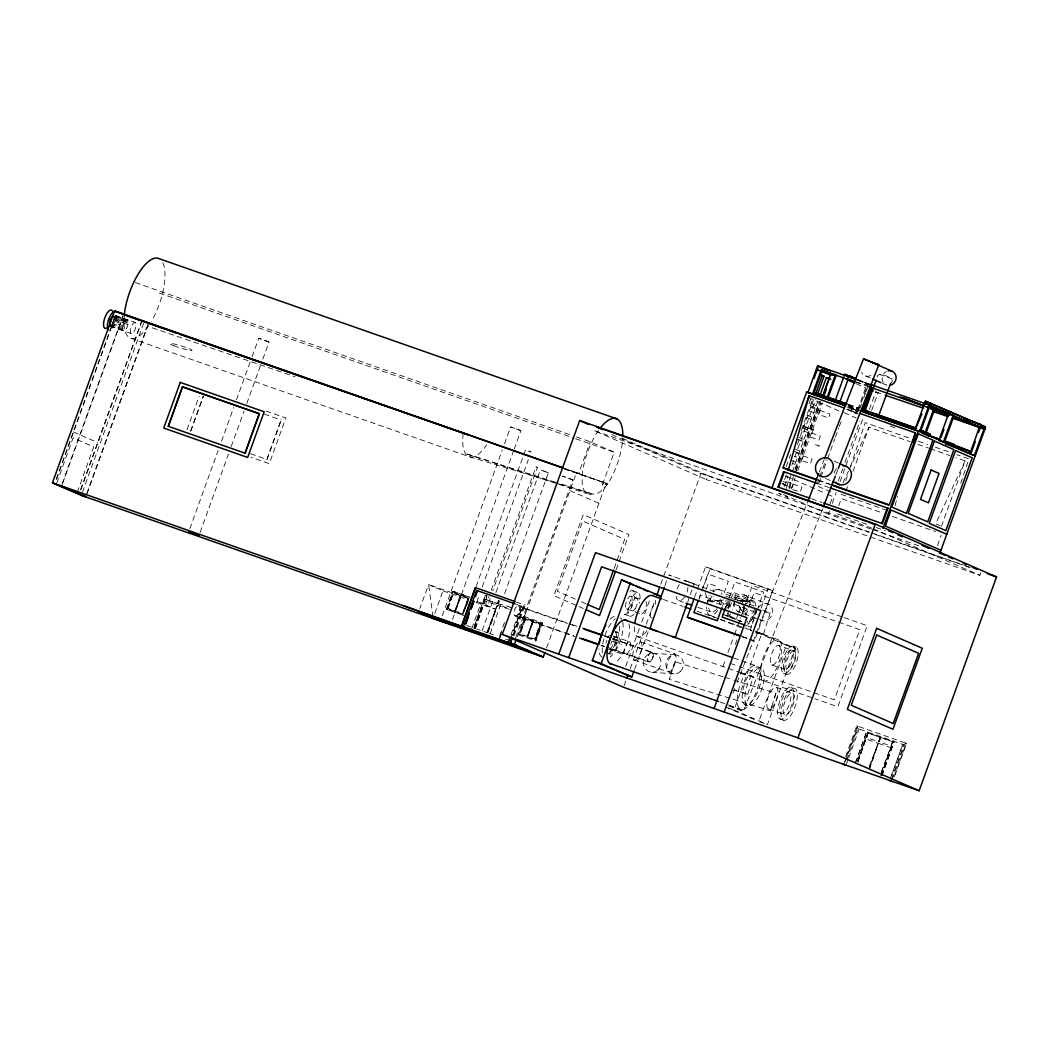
<?xml version="1.0" encoding="UTF-8"?>
<svg xmlns="http://www.w3.org/2000/svg" width="1049" height="1049" viewBox="0 0 1049 1049"><rect width="100%" height="100%" fill="white"/><g stroke="black" fill="none" stroke-linecap="round" stroke-linejoin="round"><path stroke-width="0.75" stroke-dasharray="5 3.75" d="M598.507 430.483A42.248 15.958 -70.7 0 0 582.392 472.824L582.129 482.697A57.682 18.318 -67.4 0 0 592.449 494.013A22.803 11.657 -62.2 0 0 603.49 489.109L607.791 483.891A42.248 15.958 -70.7 0 0 622.752 437.866M111.404 325.819A5.914 2.229 -70.7 0 0 114.629 319.984L114.997 317.27L128.384 321.951L128.017 324.679A5.914 2.229 -70.7 0 1 123.507 330.802L109.647 325.688M123.048 330.383L122.733 327.249L124.739 321.702L126.929 319.657L128.384 321.951M124.398 314.923L123.913 321.833A42.248 15.958 -70.7 0 0 144.644 330.881L147.988 326.344L295.057 376.748M463.12 433.447L462.635 440.37A42.248 15.958 -70.7 0 0 483.366 449.418L486.697 444.881M756.513 610.282L750.284 630.252L751.53 630.921M734.012 690.19L747.793 694.32L734.143 689.717M755.87 632.508L763.462 634.199L754.48 630.921M747.793 694.32L753.248 676.815L740.528 672.54M895.033 505.631L897.629 496.347M733.933 680.145L775.893 693.232L770.399 710.868L669.393 679.372L671.766 671.622M723.063 676.749L674.887 661.735L672.514 669.485M770.399 710.842L772.772 703.118M775.893 693.258L773.519 700.981M763.423 634.343L770.123 612.865L762.82 610.059M674.887 661.735L669.393 679.372M845.769 480.586L848.339 472.955M850.385 466.857L865.228 422.642L910.991 438.666M960.753 483.34L968.948 458.938L956.74 454.676M664.935 585.683L667.085 579.546M687.659 602.244L689.809 596.094M690.334 594.56L694.097 583.821L668.698 574.931L674.179 576.845M56.253 479.17L114.498 318.004M56.528 479.223L115.875 315.002M56.777 482.946L73.102 437.853L93.702 446.848L77.377 491.942M61.904 484.559L122.903 315.736M62.717 483.117L123.166 315.828M80.563 489.778L141.261 322.109M80.852 489.831L141.523 322.213M82.425 492.322L143.661 323.171M86.765 493.633L148.001 324.482M87.028 493.725L148.263 324.574M187.037 429.71L199.153 396.234M190.656 431.06L203.296 396.181M190.761 431.113L203.401 396.22M189.83 528.709L218.166 450.414M221.509 441.209L233.73 407.432M236.51 399.748L251.511 358.299M252.075 356.765L258.762 338.303L263.286 339.81L269.029 342.026L262.355 360.45M200.11 532.394L228.459 454.099M231.239 446.428L244.024 411.116M246.803 403.432L261.804 361.984M266.971 459.488L281.145 420.006L266.971 459.488L249.977 453.535M434.797 613.455L442.98 590.862L428.621 584.595L419.744 608.63M442.245 615.789L502.261 449.982M504.49 443.845L510.627 426.917L520.894 430.641L514.22 449.064M463.579 615.33L446.363 609.272L452.906 591.203L469.703 597.078M446.782 609.456L452.906 591.203M447.228 608.643L453.155 592.252L469.034 597.838L463.094 614.216L447.228 608.643L447.871 608.879L453.797 592.501L453.155 592.252M447.399 608.708L453.378 592.318M447.831 608.315L453.417 592.882L468.208 598.061L462.622 613.495L448.002 608.394M455.279 610.911L460.865 595.478M452.525 619.474L513.669 450.598M468.824 597.746L462.884 614.124L469.034 597.838M466.438 606.112L468.064 601.601M476.062 586.535L525.51 449.929L531.122 451.935L525.51 449.929M476.666 602.362L479.445 594.691M482.225 587.007L528.342 459.606M471.788 628.548L481.058 602.939L476.43 601.326M485.412 595.216L473.742 627.971L485.556 595.281M474.135 628.705L486.146 595.478M474.423 628.823L486.421 595.596M475.04 628.39L484.979 600.893L497.16 605.194L487.234 632.691L476.928 629.085M498.773 600.736L497.711 603.686L485.517 599.385L487.116 594.967M475.459 628.574L484.979 600.893M485.936 599.569L486.998 596.619M490.001 598.454C487.392 611.672 482.776 605.417 489.057 596.383M491.26 590.285L535.973 466.779L536.629 467.002L537.468 467.316L492.755 590.823M482.081 630.803L493.738 598.625M495.954 592.488L540.34 469.886L543.893 471.04L548.378 472.771L503.992 595.373M486.815 632.508L497.16 605.194M497.711 603.686L498.354 600.553M509.224 609.377L497.449 605.26L487.51 632.757L493.397 634.815M497.987 603.752C529.273 610.977 492.217 608.066 499.062 600.802M487.929 632.94L497.449 605.26M498.406 603.936L499.481 600.985M490.132 633.688L501.776 601.51M499.835 635.34L504.805 621.598M499.704 637.058L502.458 629.413M499.232 639.195L500.871 634.658M500.058 637.805L501.147 634.776M510.981 634.75L521.353 606.047L522.468 606.532L512.096 635.222M510.509 639.169L522.323 606.466M512.948 635.314L524.028 604.657L525.143 605.129L514.062 635.786M513.223 635.432L524.303 604.775M515.688 637.569L572.78 479.865L562.592 476.049M517.183 636.782L576.517 472.575L565.713 468.798M518.599 634.855L525.143 616.786L542.372 622.844L535.829 640.926L519.019 635.038L525.143 616.786M525.628 617.913L519.465 634.225L535.344 639.798L540.851 623.237L535.344 639.798M540.458 623.644L525.667 618.464L520.081 633.911L534.872 639.077L540.287 623.565L534.872 639.077M527.424 636.494L532.84 620.982M535.134 639.706L541.061 623.329M564.441 469.047L607.791 483.891L602.231 485.32L614.203 452.237L590.259 441.786L573.292 435.859M546.595 647.823L606.165 483.287L564.782 468.654M614.176 568.361L624.666 539.356L582.719 521.051L557.307 591.282L575.285 599.123M616.143 569.699L628.875 534.518L583.244 514.613L553.911 595.662L577.461 605.942M625.715 666.299L639.484 628.246M641.686 622.149L650.511 597.799M624.05 685.731L625.729 681.116M630.187 668.816L645.778 625.742M646.328 624.207L655.232 599.595M660.804 584.214L700.902 473.466L611.108 434.286M634.527 669.472L648.702 630.305M980.894 572.61L979.91 575.311L706.41 479.59L707.865 475.538L622.372 438.246M694.53 597.379L705.597 566.788L772.667 590.653L754.401 641.109L749.825 639.51M699.132 598.048L700.181 595.137L723.548 603.319L722.499 606.217M702.869 587.912L707.865 574.105L728.347 581.264L723.351 595.085M699.014 599.333L710.081 568.755L705.597 566.788M706.252 589.197L708.35 583.401L715.169 585.788L713.071 591.584M725.475 607.961L728.793 598.795M729.343 597.274L734.877 581.998L763.672 592.082L758.139 607.345M786.265 466.582L790.71 454.309M809.028 403.681L810.693 399.079M801.344 430.496L812.713 399.079M786.317 474.882L782.869 484.415L792.244 487.733L793.569 484.074L784.193 480.757M797.332 444.435L813.5 399.774M784.049 486.697L787.943 475.958M791.825 465.218L815.716 399.249M786.239 488.467L790.92 475.538M792.244 471.88L817.787 401.295M722.931 666.535L725.698 658.89M727.914 652.766L733.998 635.943M734.562 634.422L740.646 617.599M741.197 616.065L752.277 585.486L842.675 617.114M794.84 469.821L819.295 402.239L807.809 397.23M788.717 487.195L792.047 478.003M795.378 468.811L819.794 401.347M789.123 488.926L793.569 476.666M795.785 470.529L820.764 401.544M796.086 471.434L820.856 403.039L842.95 412.69M791.143 488.926L795.05 478.147M797.712 470.778L822.272 402.947M735.336 644.519L736.988 639.942M745.839 615.514L754.126 592.619L859.774 629.584L834.348 699.814L814.444 692.851M757.588 608.866L750.953 627.197L746.416 625.597M761.128 608.197L768.183 588.699M761.64 633.74L795.063 648.321L767.462 724.557L734.038 709.989L761.64 633.74L755.87 631.708M817.092 484.127L819.295 478.042M819.846 476.521L825.891 459.803M820.449 478.514L817.682 486.172L833.876 493.227M821 476.993L827.084 460.157M827.648 458.636L834.847 438.744M835.397 437.223L838.715 428.044M839.266 426.51L840.931 421.921M858.069 413.949L851.08 410.906L851.932 408.546L858.121 410.71M859.931 408.467L861.596 403.852M863.825 397.715L865.491 393.113M866.054 391.565L868.834 383.895M830.047 503.913L832.709 496.544L826.848 493.987M838.295 480.993L842.727 468.759M844.943 462.635L859.892 421.344M877.318 377.063C876.125 370.612 898.298 378.414 890.509 383.567M871.129 529.102L828.33 514.128L829.444 511.047M832.224 503.35L836.132 492.584M840.026 481.806L863.419 417.174M869.411 409.385L875.771 391.815L878.052 392.811L871.47 411.011M757.457 632.665L786.396 645.279L758.794 721.528L767.462 724.557M838.649 505.998L841.337 498.55L883.074 513.158M845.874 491.168L847.526 486.605M853.034 471.394L869.005 427.271L910.191 441.681M845.678 756.526L856.771 725.869L906.533 743.387L894.325 777.099M843.737 764.551L857.61 726.236M845.127 761.613L857.885 726.354L856.771 725.869M846.792 759.882L857.951 728.622L903.858 744.777L891.283 779.512M846.491 763.842L848.13 759.306M848.68 757.798L859.065 729.107L857.951 728.622M855.355 762.872L866.644 731.678L855.486 762.938M941.425 526.323L965.106 460.904L955.954 457.705M857.413 760.787L867.798 732.097L857.689 760.905M857.649 761.862L865.936 738.955L878.131 743.256L869.28 767.698M866.487 737.447L868.087 733.028L880.281 737.329L878.682 741.761L866.907 737.631L868.087 733.028M858.069 762.046L865.936 738.955M937.504 545.624L941.268 535.213M869.424 765.98L878.131 743.256M879.862 737.145L878.682 741.761M869.569 767.763L878.419 743.321L890.601 747.622L880.649 775.119M878.957 741.813L880.557 737.395L892.751 741.695L891.152 746.114L879.377 741.997L880.557 737.395M869.437 769.468L878.419 743.321M881.344 771.88L890.601 747.622M892.332 741.512L891.152 746.114M880.872 775.801L893.446 741.066M881.147 775.919L893.171 740.948M881.947 775.539L894.325 741.368M882.091 775.591L894.181 741.302M890.168 779.027L902.743 744.292L903.858 744.777M891.584 775.552L902.874 744.357M892.096 779.682L905.418 742.902L906.533 743.387M894.05 776.981L906.244 743.256M582.234 475.145L578.668 473.505L590.259 441.786M734.811 618.923L726.865 615.619L731.546 602.834M738.221 613.783L736.136 619.474L741.591 621.572M738.745 612.367L742.377 602.428M732.897 693.166L734.693 688.59M737.08 682.479L807.455 502.353M819.374 471.827L824.147 459.606M729.37 705.964L743.439 711.327L822.757 508.306M835.869 474.725L837.666 470.149M754.637 608.958L748.383 624.207A16.22 12.011 82.2 0 1 745.76 626.24M742.587 613.18L744.908 607.555M842.976 482.868L848.457 471.158M849.139 469.69L869.005 427.271M965.106 460.904L935.656 523.805L939.983 525.693M602.231 485.32L603.765 482.252M269.003 342.053L258.736 338.342M520.894 430.641L510.601 426.956M548.378 472.771L540.34 469.886M572.78 479.865L562.448 476.298M725.593 607.358L729.435 602.441M724.675 608.472L729.448 602.401M724.898 608.525L730.025 602.31M706.974 602.336L713.595 596.356M726.76 608.42L732.726 603.345M729.121 601.811L722.787 605.207L707.813 600.474L704.849 591.78M710.042 601.89L723.876 599.91M750.323 630.108L751.713 630.239M753.208 676.972L740.332 673.274M707.813 600.474L730.392 601.129M652.793 653.252L675.241 654.838M651.731 672.252L674.179 673.838M892.174 378.964L878.433 373.995M732.307 598.756L747.373 601.667A13.598 6.727 -70.7 0 1 754.506 605.994L748.409 604.08M537.416 467.316L536.813 467.107M485.753 605.535L486.408 605.745M487.234 606.073L486.579 605.863M764.262 611.711L772.221 613.822M855.682 381.784L868.021 385.455M558.002 483.576L468.785 456.525L130.076 337.988M559.576 484.048L592.449 494.013L556.835 482.658M724.61 677.234L732.386 679.66M555.288 482.16L465.481 453.522L587.401 493.777M725.738 596.212L731.625 598.1M694.097 583.821L688.616 581.907M876.085 392.103L882.209 394.188M518.573 606.112A5.193 2.57 -71 0 1 517.983 614.281A5.193 2.57 -71 0 1 513.866 612.577A5.193 2.57 -71 0 1 518.573 606.112L570.761 624.129M572.295 624.666L578.445 626.778M604.539 635.786L652.124 652.216A5.193 2.57 -71 0 1 651.534 660.385A5.193 2.57 -71 0 1 647.417 658.68A5.193 2.57 -71 0 1 652.124 652.216M524.552 608.59L567.47 623.408M569.004 623.932L576.662 626.581M604.263 636.1L651.783 652.504M521.799 617.769L563.182 632.062M564.716 632.586L573.908 635.76M601.51 645.292L604.578 646.354M606.099 646.879L649.029 661.696M515.046 615.868L574.918 636.533M601.011 645.541L604.08 646.604M610.216 648.728L648.597 661.971M857.61 379.961L871.824 384.865M855.735 382.216L868.624 386.648M875.469 391.906L878.052 392.811M848.654 404.521L859.236 408.218L868.126 383.646L867.248 383.265L857.61 409.91L858.488 410.29M848.169 404.534L857.348 407.746M848.379 405.412L859.079 409.162M848.221 405.465L859.026 409.241M848.851 406.724L859.38 410.408M847.959 406.606L859.183 410.539M847.474 407.537L858.279 411.313M847.631 409.149L856.876 412.388M851.08 410.906L857.269 413.07M890.313 426.156L894.941 427.769M918.609 441.327L927.762 444.527M935.393 447.202L950.643 452.539M917.823 444.356L928.496 448.093M930.03 448.618L949.856 455.568M809.828 428.412L813.736 429.88L812.621 429.395M811.401 432.975L820.384 436.122L818.954 440.069L809.972 436.922M815.453 444.619L819.361 446.087L816.568 445.104M803.114 455.869L812.096 459.016L810.431 463.619L801.449 460.472M818.482 480.088L829.261 483.851M817.604 480.232L829.929 484.546M816.332 483.13L829.366 487.628M841.167 494.302L885.395 509.775M892.345 516.41L935.629 531.555M792.913 484.035L801.908 487.182L800.138 492.073L792.638 489.45M811.585 498.799L822.259 502.537M778.568 493.423L781.282 494.381L779.538 493.62M837.495 513.971L869.962 525.326M876.138 527.49L885.422 530.742M872.663 529.64L920.052 546.227M707.865 475.538L870.119 532.315M871.667 532.866L962.838 564.768M964.385 565.306L969.014 566.932M700.902 473.466L868.742 532.197M874.905 534.361L971.912 568.309M135.321 282.574L571.757 435.309M159.264 293.025L574.105 438.207M575.652 438.744L614.203 452.237M564.441 468.693L606.165 483.287M115.023 315.487L135.229 322.384A5.914 2.229 -70.7 0 1 133.984 331.497A5.914 2.229 -70.7 0 1 130.43 329.95A5.914 2.229 -70.7 0 1 135.229 322.384M116.085 315.946L127.991 320.115M115.81 316.339L126.234 319.984M114.892 316.195L128.28 320.889M112.099 315.998L125.487 320.692M111.351 317.008L124.739 321.702M114.905 318.555L128.293 323.249M113.646 319.302L124.057 322.948M114.629 319.984L128.017 324.679M114.538 321.23L123.467 324.351M109.62 321.138L123.008 325.819M112.322 323.603L122.733 327.249M110.735 324.377L122.641 328.547M109.358 324.928L122.746 329.609M110.119 326.121L131.204 333.503M266 411.051L285.839 418L269.318 463.645L250.999 457.246M710.081 568.755L772.667 590.653M264.256 414.093L281.25 420.046M844.209 617.651L867.195 625.702L837.849 706.751L814.863 698.7M718.604 589.472L751.189 600.88L736.228 600.264L747.373 601.667L724.571 593.682M738.378 598.061L748.684 601.667M737.617 600.159L746.652 603.319M663.309 599.477L683.266 606.466M697.087 611.292L703.223 613.442M704.758 613.98L718.578 618.818M720.112 619.356L750.809 630.095M755.359 631.695L778.528 639.798A21.832 8.248 -70.7 0 1 773.716 673.602A21.832 8.248 -70.7 0 1 760.761 667.426A21.832 8.248 -70.7 0 1 778.528 639.798M793.726 646.315A14.502 5.481 -70.7 0 1 790.251 668.974A14.502 5.481 -70.7 0 1 781.846 664.305A14.502 5.481 -70.7 0 1 793.726 646.315L796.27 647.207A14.502 5.481 -70.7 0 1 792.795 669.865A14.502 5.481 -70.7 0 1 784.39 665.197A14.502 5.481 -70.7 0 1 796.27 647.207M632.731 590.718L638.238 592.646M786.396 645.279L795.063 648.321M778.922 645.581A10.32 3.894 -70.7 0 1 776.509 661.657A10.32 3.894 -70.7 0 1 770.49 658.444A10.32 3.894 -70.7 0 1 778.922 645.581L794.499 651.036A10.32 3.894 -70.7 0 1 792.087 667.098A10.32 3.894 -70.7 0 1 786.068 663.899A10.32 3.894 -70.7 0 1 794.499 651.036M631.17 596.147A6.805 2.57 -70.7 0 1 629.741 606.637A6.805 2.57 -70.7 0 1 625.65 604.853A6.805 2.57 -70.7 0 1 631.17 596.147L641.109 599.622M742.286 636.481L748.396 638.618M742.194 636.835L748.291 638.972M626.541 608.944L640.887 613.967M771.697 664.869L787.274 670.324M624.207 614.255L629.715 616.183M783.498 673.419L786.029 674.297M733.579 657.972L757.194 666.233A23.235 8.772 -70.7 0 1 750.415 703.236A23.235 8.772 -70.7 0 1 737.919 693.323A23.235 8.772 -70.7 0 1 757.194 666.233M758.742 667.23A19.931 7.527 -70.7 0 1 754.375 698.07A19.931 7.527 -70.7 0 1 742.535 692.484A19.931 7.527 -70.7 0 1 758.742 667.23L761.456 668.174A19.931 7.527 -70.7 0 1 757.09 699.014A19.931 7.527 -70.7 0 1 745.249 693.428A19.931 7.527 -70.7 0 1 761.456 668.174M730.235 663.374L737.893 666.063M739.414 666.587L812.909 692.314M791.457 687.344A16.823 6.36 -70.7 0 1 787.917 713.268A16.823 6.36 -70.7 0 1 777.807 708.862A16.823 6.36 -70.7 0 1 791.457 687.344L794.867 688.537A16.823 6.36 -70.7 0 1 791.339 714.461A16.823 6.36 -70.7 0 1 781.217 710.055A16.823 6.36 -70.7 0 1 794.867 688.537M637.517 636.677L739.794 672.435M741.014 672.894L813.329 698.162M776.299 687.357A11.513 4.353 -70.7 0 1 773.887 705.112A11.513 4.353 -70.7 0 1 766.963 702.096A11.513 4.353 -70.7 0 1 776.299 687.357L792.664 693.087A11.513 4.353 -70.7 0 1 790.251 710.842A11.513 4.353 -70.7 0 1 783.328 707.813A11.513 4.353 -70.7 0 1 792.664 693.087M614.806 631.262L617.691 632.285M640.598 641.936A9.611 3.632 -70.7 0 1 638.579 656.753A9.611 3.632 -70.7 0 1 632.796 654.222A9.611 3.632 -70.7 0 1 640.598 641.936L674.638 653.842A9.611 3.632 -70.7 0 1 672.619 668.659A9.611 3.632 -70.7 0 1 666.849 666.141A9.611 3.632 -70.7 0 1 674.638 653.842M516.016 601.942L525.143 605.129M613.272 636.087L629.728 641.857A7.015 2.649 -70.7 0 1 628.259 652.648A7.015 2.649 -70.7 0 1 624.037 650.813A7.015 2.649 -70.7 0 1 629.728 641.857M516.344 604.381L522.468 606.532M612.642 641.477L621.48 644.571M485.517 599.385L497.292 603.503M868.506 733.212L880.281 737.329M880.976 737.578L892.751 741.695M453.312 591.374L470.122 597.261M541.271 623.421L525.392 617.848L526.047 618.084L519.701 634.291M468.719 598.625L428.621 584.595L432.949 616.392M442.98 590.862L468.523 599.805M476.036 602.441L495.574 609.272L481.058 602.939M608.499 649.265L624.955 655.035M634.055 660.005L668.095 671.924M768.458 709.019L784.822 714.736M606.938 652.976L609.836 653.986M745.026 704.626L747.74 705.571M779.997 718.971L783.419 720.165M719.902 701.991L728.203 704.889M729.107 705.203L741.984 709.714M446.363 609.272L463.16 615.147M728.268 707.957L734.038 709.989M466.477 625.414L473.742 627.971M505.697 639.156L509.971 640.651M678.546 600.566L684.459 602.637M697.782 607.319L711.117 612M810.759 407.366L820.134 410.683L818.81 414.342L809.435 411.024M803.678 426.917L813.054 430.234L811.729 433.906L802.354 430.588M796.047 452.644L803.495 455.292L802.17 458.951L794.722 456.315M728.95 705.597L743.439 711.327M819.597 410.343L830.008 414.106L828.605 418L818.181 414.224M685.456 580.792L717.818 592.829M735.074 599.661A8.864 7.697 -69 0 1 743.977 594.875L768.733 604.342M733.946 604.093L756.814 612.852M734.248 601.824A8.864 7.697 -69 0 0 737.735 611.305L762.492 620.772M722.25 614.058L741.145 621.401L726.865 615.619M857.636 380.184L869.752 384.957M709.963 615.239L718.814 618.831M720.283 619.421L736.503 626.004M734.392 592.803L753.707 600.985M869.87 384.655L857.872 379.528L869.726 384.773M576.517 472.575L578.668 473.505M725.2 615.212L729.553 617.087A16.22 12.011 82.2 0 1 728.557 612.996M865.464 375.975L871.116 378.427M882.393 383.318L886.562 385.127A7.513 6.923 -66.5 0 1 886.3 371.464M858.069 380.171L869.936 385.35M856.259 383.75L866.317 388.13M851.932 408.546L857.518 410.985M846.622 409.398L856.889 413.883M844.261 412.742L856.036 417.882M811.113 403.511L816.188 405.714M810.326 405.661L815.401 407.877M806.917 415.102L811.992 417.318M806.13 417.266L811.205 419.482M803.101 425.619L808.189 427.835M802.328 427.782L807.402 429.998M798.892 437.263L803.967 439.479M798.119 439.426L803.193 441.629M794.67 448.92L799.758 451.122M793.896 451.07L798.971 453.286M790.658 460.026L795.732 462.242M792.401 463.304L794.945 464.405M785.832 476.089L825.393 493.345M782.987 481.216L788.061 483.432M782.2 483.379L787.274 485.595M871.916 528.185L593.904 430.51L706.41 479.59M873.411 528.84L979.91 575.311M783.38 494.512L828.33 514.128M786.357 496.583L788.101 497.344L783.642 495.639L785.386 496.4M569.987 490.63L598.94 503.245M749.917 639.156L754.401 641.109M581.277 601.733L585.762 603.699M578.93 606.584L583.349 608.512M542.372 622.844L535.829 640.926M725.37 706.947L757.339 720.899M461.206 595.071L455.279 611.462M468.208 598.061L462.622 613.495M73.325 431.952L97.662 442.573M834.243 461.14L838.426 463.002M825.615 478.436L831.201 480.914M729.055 615.475L738.562 620.497M739.099 606.047L742.666 613.036M739.139 605.929L743.413 614.36M742.81 603.975L745.813 614.871M747.531 621.1L748.383 624.207A13.598 6.727 -70.7 0 0 754.244 612.249M162.779 262.722A42.248 15.958 -70.7 0 1 151.41 321.282M116.845 315.5A9.716 3.671 -70.7 0 1 109.607 329.792M857.807 412.218A31.142 0.813 19.9 0 1 858.134 411.667M870.827 375.516A7.513 6.923 -66.5 0 1 861.583 372.29M834.086 472.968A9.729 8.733 -66 0 1 836.669 468.654M655.297 600.251A21.832 8.248 -70.7 0 1 655.651 604.237M646.853 630.855A21.832 8.248 -70.7 0 1 634.593 625.007M628.902 623.893A23.235 8.772 -70.7 0 1 626.568 644.899A23.235 8.772 -70.7 0 1 615.304 662.811M720.257 599.058A10.162 5.035 -70.7 0 1 718.185 606.492M716.9 608.643A10.162 5.035 -70.7 0 1 708.731 608.027M709.714 600.762A10.162 5.035 -70.7 0 1 712.022 596.186M687.974 587.217A10.477 5.193 -70.7 0 1 685.836 594.888M684.512 597.091A10.477 5.193 -70.7 0 1 676.094 596.461M677.103 588.974A10.477 5.193 -70.7 0 1 679.477 584.254M684.066 580.687A10.477 5.193 -70.7 0 1 686.597 581.566M714.789 590.259A13.598 6.727 -70.7 0 1 721.922 594.586M721.66 600.841A13.598 6.727 -70.7 0 1 720.755 604.25M717.726 610.439A13.598 6.727 -70.7 0 1 706.515 607.174M706.921 603.87A13.598 6.727 -70.7 0 1 710.252 595.203M742.758 627.25A16.22 12.011 82.2 0 1 733.671 623.827M728.36 608.787A16.22 12.011 82.2 0 1 729.842 602.257M731.127 598.507A11.657 2.15 -76.3 0 1 734.982 598.428M734.562 601.156A11.657 2.15 -76.3 0 1 732.32 609.771M730.524 613.94A11.657 2.15 -76.3 0 1 728.294 613.98M728.885 607.122A11.657 2.15 -76.3 0 1 730.261 601.247M743.977 594.875A8.864 7.697 -69 0 1 749.655 602.795M747.255 609.128A8.864 7.697 -69 0 1 737.735 611.305M746.862 603.398A12.3 6.097 -70.7 0 1 755.896 606.86M755.7 609.757A12.3 6.097 -70.7 0 1 747.203 623.709M742.666 611.528A12.3 6.097 -70.7 0 1 743.754 608.512M612.865 639.484A7.015 2.649 -70.7 0 1 617.166 639.326A7.015 2.649 -70.7 0 1 613.508 649.423A7.015 2.649 -70.7 0 1 610.479 646.066M610.806 644.374A7.015 2.649 -70.7 0 1 612.039 640.965M615.16 632.862A11.552 4.366 -70.7 0 1 618.241 643.443A11.552 4.366 -70.7 0 1 608.931 653.16M615.711 632.088A11.552 4.366 -70.7 0 1 615.357 642.434A11.552 4.366 -70.7 0 1 609.469 652.399M605.981 643.247A11.552 4.366 -70.7 0 1 606.86 640.375M608.014 637.622A11.552 4.366 -70.7 0 1 609.364 635.183M613.822 636.586A7.015 2.649 -70.7 0 1 613.613 642.88A7.015 2.649 -70.7 0 1 610.033 648.925M652.032 617.953A7.015 2.649 -70.7 0 1 650.747 612A7.015 2.649 -70.7 0 1 655.389 604.683M757.942 608.407A8.864 7.697 -69 0 1 769.297 604.696A8.864 7.697 -69 0 1 770.595 617.297A8.864 7.697 -69 0 1 759.004 618.805M646.053 601.654A6.805 2.57 -70.7 0 1 644.099 611.659A6.805 2.57 -70.7 0 1 639.903 611.37M620.011 617.743A21.531 8.13 -70.7 0 1 621.703 619.277M622.765 622.083A21.531 8.13 -70.7 0 1 610.085 657.133M602.401 652.688A21.531 8.13 -70.7 0 1 615.304 618.818M634.042 614.071A12.522 4.734 -70.7 0 1 627.984 609.613A12.522 4.734 -70.7 0 1 636.009 592.947A12.522 4.734 -70.7 0 1 639.274 603.201M629.977 591.348A12.522 4.734 -70.7 0 1 632.809 604.381A12.522 4.734 -70.7 0 1 622.608 611.724M619.802 626.292A21.531 8.13 -70.7 0 1 609.469 653.422M602.034 657.054A21.531 8.13 -70.7 0 1 598.9 648.82M610.164 619.212A21.531 8.13 -70.7 0 1 614.504 616.419M460.59 594.849L454.833 611.305L460.59 594.849M532.84 620.431L527.083 636.887L532.84 620.431M533.456 620.667L527.699 637.123L533.456 620.667M651.114 660.634A4.812 2.386 -71 0 0 652.347 652.766A4.812 2.386 -71 0 0 647.758 657.907A4.812 2.386 -71 0 0 651.114 660.634M523.871 616.707A4.812 2.386 -71 0 0 525.116 608.853A4.812 2.386 -71 0 0 520.527 613.98A4.812 2.386 -71 0 0 523.871 616.707M173.859 345.724A11.723 1.115 17.1 0 0 191.98 350.51A11.723 1.115 17.1 0 0 176.888 344.649A11.723 1.115 17.1 0 0 173.859 345.724M789.556 666.22A10.32 3.894 -70.7 0 0 791.969 650.144A10.32 3.894 -70.7 0 0 783.537 663.007A10.32 3.894 -70.7 0 0 789.556 666.22M786.829 709.649A11.513 4.353 -70.7 0 0 789.254 691.894A11.513 4.353 -70.7 0 0 779.918 706.62A11.513 4.353 -70.7 0 0 786.829 709.649M680.513 671.386A9.52 8.759 -86 0 0 677.484 655.284A9.52 8.759 -86 0 0 666.115 666.351A9.52 8.759 -86 0 0 680.513 671.386M658.077 669.8A9.52 8.759 -86 0 0 655.035 653.697A9.52 8.759 -86 0 0 643.666 664.764A9.52 8.759 -86 0 0 658.077 669.8M635.261 608.564A6.805 2.57 -70.7 0 0 636.691 598.074A6.805 2.57 -70.7 0 0 631.17 606.781A6.805 2.57 -70.7 0 0 635.261 608.564"/><path stroke-width="1.5" d="M816.07 479.695L788.35 469.991L809.133 395.683L844.55 408.074M912.787 442.154L915.384 432.857L859.944 413.463M657.12 631.21L649.908 628.679L664.397 587.217M687.121 603.778L675.307 637.569L672.291 636.52M544.929 652.439L543.264 657.054L81.311 495.39L52.45 482.815L114.564 310.91L562.631 467.723M168.233 426.274L182.487 386.832L259.352 413.739L245.099 453.181L168.338 426.327L182.487 386.832M245.099 453.181L259.247 413.686L182.592 386.871M462.648 626.437L461.534 625.951L475.381 587.624L515.19 601.575M462.373 624.535L475.381 587.624M464.576 627.105L463.461 626.62L476.561 590.377L515.177 603.883M465.717 623.486L469.48 613.088M471.093 608.63L473.781 601.195M475.394 596.737L477.007 592.279M465.664 624.089L468.392 616.537M471.132 608.984L473.86 601.431M502.274 634.383L579.677 420.583L875.325 524.041L996.55 576.937L919.147 790.736L623.499 687.279L502.274 634.383L797.935 737.853L919.147 790.736M509.368 642.775L508.254 642.303L509.893 637.766M511.296 643.457L510.181 642.971L511.846 638.369M510.457 643.089L512.122 638.5M516.069 639.864L514.403 644.466L543.264 657.054M558.737 654.143L595.478 552.666L760.892 610.557L724.151 712.035M568.715 657.631L601.588 566.801L746.967 617.677L714.081 708.508M613.626 569.882L599.254 609.574L587.27 604.355M615.593 571.22L599.543 615.566L586.286 609.797M633.976 670.98L631.8 676.998L592.331 660.542L621.533 579.874L661.001 596.33L653.632 593.747M631.8 676.998L601.169 663.637L630.37 582.956M626.843 678.047L627.958 674.966M656.91 594.98L659.69 587.296M740.66 636.297L687.331 617.245L693.979 598.9M698.083 600.946L693.874 612.55L717.254 620.733L721.974 607.673M724.925 609.482L722.158 617.114L744.895 625.073M771.946 487.772L806.629 391.959L845.835 405.675M854.856 381.836L821.223 370.061L812.516 394.122L807.94 392.523L817.577 365.878L856.718 379.581M814.011 378.545L817.905 367.806M788.35 469.991L783.065 467.697L809.133 395.683M783.616 471.617L784.311 471.919L778.725 487.352L778.03 487.051L783.616 471.617L816.332 483.13M847.146 403.983L813.906 392.352L813.159 394.424L844.956 405.557M813.395 394.516L823.045 367.871L830.336 371.044M815.702 393.703L822.298 375.476L819.584 374.519L824.042 376.237L817.381 394.647M820.174 394.712L826.376 377.601L829.09 378.545L822.98 395.407M822.993 395.696L830.441 375.136L835.292 374.991L827.281 397.138M824.671 393.873L826.35 389.271M828.159 397.519L836.197 375.319M835.109 400.862L843.344 378.112M844.025 376.237L844.707 374.349L856.377 378.886L850.372 376.329L847.028 376.001M839.659 402.567L848.169 379.056M864.035 408.218L870.618 390.018L873.201 390.91M871.64 388.209L863.065 411.89L919.527 431.572L929.165 404.94L984.906 429.238L975.255 455.869M865.11 410.802L876.203 380.131M878.616 415.745L890.509 383.567M797.935 737.853L875.325 524.041M952.61 418.184L984.736 429.185L985.522 427.009L925.375 401.164L914.951 429.972L921.809 414.08M882.432 523.648L888.018 508.214L887.323 507.913L881.737 523.346L882.432 523.648L823.78 503.061M915.384 432.857L889.316 504.871L830.795 484.402M926.949 401.793L926.162 403.957L924.589 403.327M882.996 528.342L918.229 431.008L860.888 410.946L862.186 411.51L871.824 384.865L872.716 385.258M930.83 403.157L920.406 431.965L975.15 455.843L939.917 553.177M925.27 432.319L933.846 408.638L929.27 407.038L930.148 407.418M926.162 432.699L934.187 410.5M920.104 429.762L929.991 434.076L929.244 436.148L922.176 433.067M941.071 437.236L943.851 429.566M944.349 442.455L953.987 415.81L951.404 414.906M944.349 441.026L969.342 450.965L968.489 453.312L953.135 446.612L953.987 444.265L944.703 441.013M971.426 452.198L975.321 441.445M978.651 432.24L980.317 427.625L952.794 415.732M984.827 426.707L974.377 455.489L969.801 453.889L979.438 427.245L984.028 428.844M808.045 500.832L818.784 473.348M824.75 458.085L863.511 358.863L878.813 364.816L838.256 468.615M823.347 506.785L835.279 476.246M820.751 371.372L822.114 370.441L835.292 374.991L820.751 371.372L816.437 369.025M113.541 314.962L110.079 319.67L109.647 325.688M847.566 377.05L850.372 376.329M878.813 364.816L871.588 362.207M465.284 629.767L473.178 631.275L516.554 645.41L52.45 482.815M465.441 433.709L467.605 434.64L180.074 334.408M846.425 379.03L852.601 380.866M825.143 371.779L835.292 374.991M432.188 618.189L473.178 631.275L529.758 651.167M866.041 411.038L868.572 411.877M885.264 395.237L923.526 408.271M932.718 411.405L948.021 416.623M583.047 628.377L603.005 635.261M584.332 629.23L601.195 635.051M581.579 638.408L598.441 644.23M579.52 638.12L597.943 644.479M447.635 623.08L450.86 624.089L440.593 620.365L451.175 624.627M114.564 310.91L125.841 315.028M870.119 384.34L930.057 405.32M928.496 406.238L937.767 409.477M964.044 418.669L981.051 424.622L984.736 429.185M949.411 414.211L950.106 414.447L929.099 405.294M985.522 427.009L925.375 401.164M868.624 386.648L929.112 407.891M830.821 379.305L826.376 377.601M862.999 409.53L916.577 428.28M819.112 394.358L846.635 403.996M916.105 428.307L876.02 414.276L882.72 417.2M894.653 421.606L899.281 423.219M920.865 430.785L925.493 432.398L920.13 430.064M922.281 431.375L929.991 434.076M929.244 435.597L940.074 439.387M930.594 436.214L939.76 439.413M958.248 446.953L969.342 450.965M945.398 443.911L953.135 446.612M783.065 467.697L816.948 479.55M832.998 485.621L888.437 505.028M830.9 488.165L888.018 508.214M616.655 418.787L158.819 258.565A42.248 15.958 -70.7 0 0 124.556 312.589L124.398 314.923L176.979 333.32M778.03 487.051L810.051 498.262M596.92 426.995L867.339 521.641M987.306 573.698L996.55 576.937M116.727 311.841L467.605 434.64M469.152 435.178L563.247 468.103M661.775 598.94L652.557 595.714A21.832 8.248 -70.7 0 0 634.789 623.342M684.8 607.004L690.937 609.154M687.331 617.245L740.764 635.943M624.798 619.893L732.687 657.644M609.587 663.388L718.381 701.453M592.331 660.542L601.169 663.637M461.534 625.951L463.461 626.62M508.254 642.303L510.181 642.971M929.099 406.383L948.965 413.358M964.241 418.721L981.051 424.622L984.041 428.871L952.964 417.214L980.159 427.572M685.941 603.162L691.868 605.247M923.5 402.947L929.86 405.242M540.864 656.005L403.327 605.601M872.007 413.096L873.791 413.752M900.042 396.824L922.95 405.57M953.502 417.227L980.999 427.717L953.554 417.187M903.228 397.899L923.054 405.491M933.728 409.582L948.978 415.43M875.443 414.368L876.859 414.919M903.045 397.873L924.208 406.029M848.536 376.604L854.607 378.991M869.595 361.42L863.511 358.863M476.561 590.377L477.531 590.797M870.578 361.853L891.663 371.005M872.519 379.03L881.003 382.715M877.947 415.352L878.852 415.771M933.846 408.638L934.725 409.018M844.707 374.349L856.587 379.528M817.577 365.878L826.861 369.93M847.658 379.987L854.83 383.121M821.223 370.061L822.114 370.441M820.646 370.861L830.441 375.136M822.298 375.476L824.042 376.237M918.229 431.008L919.527 431.572M817.63 393.611L825.812 397.283M813.906 392.352L825.222 397.283M811.218 393.559L812.516 394.122M806.629 391.959L807.94 392.523M946.762 534.282L891.086 509.998L885.29 526.008L940.966 550.292M787.353 469.283L790.303 470.568M868.887 522.179L873.384 524.146M888.385 530.689L892.883 532.643M897.97 534.872L902.468 536.839M921.94 545.336L928.876 548.352M939.38 552.928L945.385 555.55M948.375 556.862L952.885 558.829M963.375 563.405L966.378 564.716M972.384 567.325L976.881 569.292M596.868 427.113L602.873 429.736M579.677 420.583L588.659 424.491M621.533 579.874L633.203 584.962M636.114 586.234L640.493 588.135M643.404 589.42L647.784 591.321M891.545 781.217L892.66 781.702M889.618 780.535L890.732 781.02M844.825 764.865L845.94 765.35M842.911 764.183L844.012 764.669M473.178 631.275L487.733 637.622M61.616 486.185L85.913 496.793L54.876 483.838M61.353 486.093L85.651 496.702M839.829 463.619L845.415 466.11M832.591 481.53L839.567 484.638M600.29 428.071A42.248 15.958 -70.7 0 1 622.818 434.942M108.663 329.609A9.716 3.671 -70.7 0 1 109.398 317.493A9.716 3.671 -70.7 0 1 116.295 312.314M106.841 327.983A9.716 3.671 -70.7 0 1 104.598 318.49A9.716 3.671 -70.7 0 1 112.4 310.95M888.057 370.808A7.513 6.923 -66.5 0 1 896.056 376.512A7.513 6.923 -66.5 0 1 890.168 385.324M843.134 465.795A9.729 8.733 -66 0 1 850.451 478.96A9.729 8.733 -66 0 1 835.751 482.199M611.751 664.135A23.235 8.772 -70.7 0 1 609.994 639.129A23.235 8.772 -70.7 0 1 626.961 620.654M599.228 644.112A21.531 8.13 -70.7 0 1 605.902 624.929M180.244 382.4L163.749 428.058L247.682 457.443L264.178 411.772L180.244 382.4M918.295 433.788L891.781 507.021L906.415 513.407L932.928 440.174L918.295 433.788M934.423 441.091L908.25 513.381L927.722 521.878L953.895 449.575L934.423 441.091M948.532 413.817L938.881 440.462L943.471 442.062L953.108 415.43L948.532 413.817M931.119 469.991L920.498 499.363L928.417 502.825L939.052 473.453L931.119 469.991M876.662 628.338L847.317 709.386L892.948 729.291L922.294 648.243L876.662 628.338M876.689 635.025L851.277 705.243L893.224 723.548L918.636 653.317L876.689 635.025M955.587 450.546L929.23 523.346L945.844 530.597L972.2 457.784L955.587 450.546M188.728 531.751L199.008 535.475L188.728 531.751M480.993 633.845L489.018 636.756L480.993 633.845M500.229 640.637L512.922 645.227L500.229 640.637M471.237 630.056L418.643 611.646L433.158 617.979L485.766 636.389L471.237 630.056M948.925 415.47L927.539 407.314L948.794 415.47M828.225 475.564A9.729 8.733 -66 0 0 829.339 458.977A9.729 8.733 -66 0 0 815.466 467.382A9.729 8.733 -66 0 0 828.225 475.564"/></g></svg>
